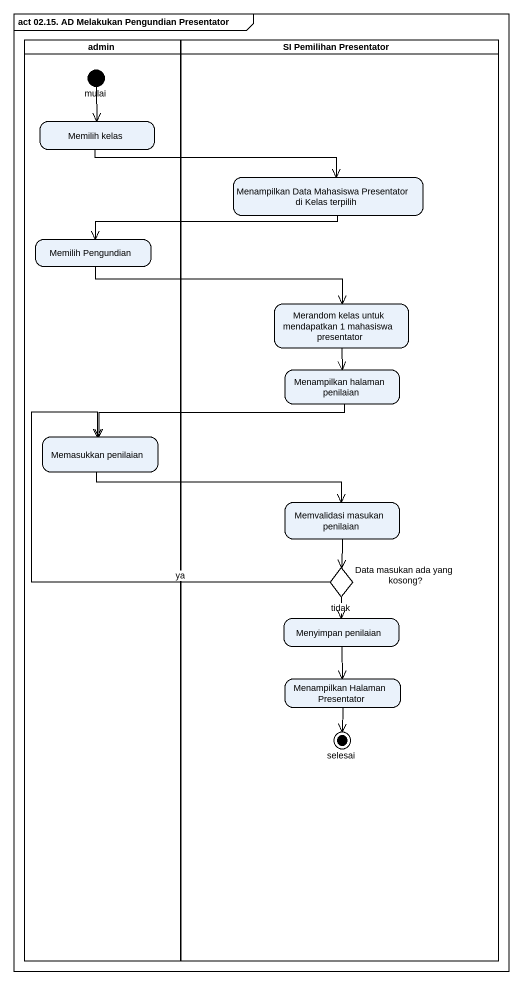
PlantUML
@startuml
mainframe act 02.15. AD Melakukan Pengundian Presentator
hide empty description
state admin <<partition>> {
  state mulai <<start>>
  state "Memilih kelas" as Memilih_kelas
  state "Memilih Pengundian" as Memilih_Pengundian
  state "Memasukkan penilaian" as Memasukkan_penilaian
}
state "SI Pemilihan Presentator" as SI_Pemilihan_Presentator <<partition>> {
  state "Menampilkan Data Mahasiswa Presentator di Kelas terpilih" as Menampilkan_Data_Mahasiswa
  state "Merandom kelas untuk mendapatkan 1 mahasiswa presentator" as Merandom_kelas_untuk
  state "Menampilkan halaman penilaian" as Menampilkan_halaman
  state "Memvalidasi masukan penilaian" as Memvalidasi_masukan
  state "Data masukan ada yang kosong?" as Data_masukan_ada_yang_kosong <<choice>>
  state "Menyimpan penilaian" as Menyimpan_penilaian
  state "Menampilkan Halaman Presentator" as Menampilkan_Halaman
  state selesai <<end>>
}
mulai --> Memilih_kelas
Memilih_kelas -right-> Menampilkan_Data_Mahasiswa
Menampilkan_Data_Mahasiswa -left-> Memilih_Pengundian
Memilih_Pengundian -right-> Merandom_kelas_untuk
Merandom_kelas_untuk --> Menampilkan_halaman
Menampilkan_halaman -left-> Memasukkan_penilaian
Memasukkan_penilaian -right-> Memvalidasi_masukan
Memvalidasi_masukan --> Data_masukan_ada_yang_kosong
Data_masukan_ada_yang_kosong -left-> Memasukkan_penilaian : ya
Data_masukan_ada_yang_kosong --> Menyimpan_penilaian : tidak
Menyimpan_penilaian --> Menampilkan_Halaman
Menampilkan_Halaman --> selesai
@enduml
